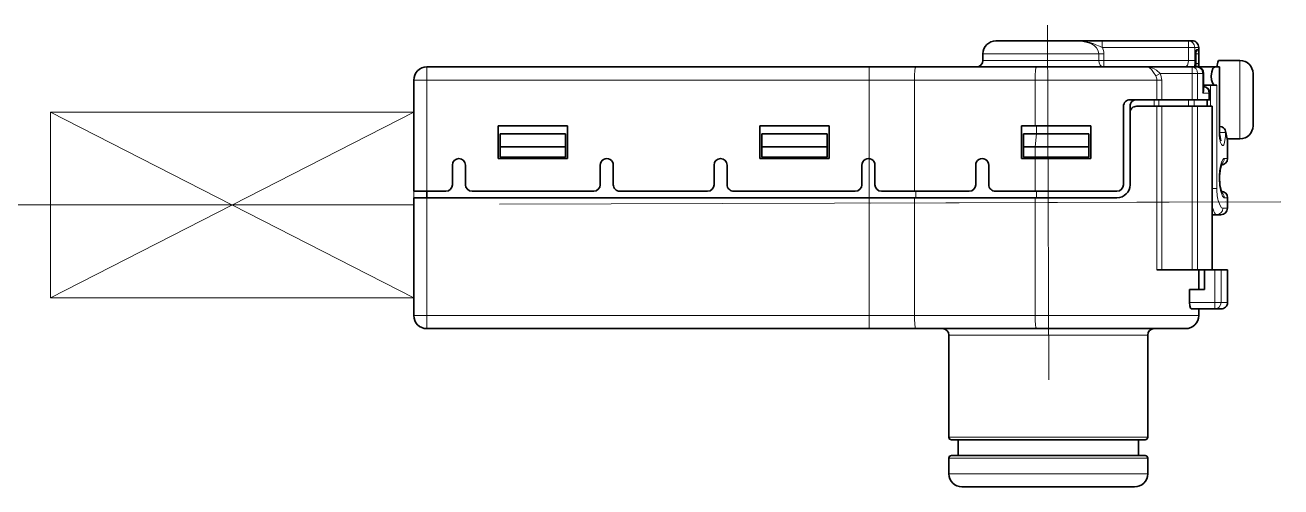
# Model space of a CAD drawing. Extents: x -5608 to -3197, y -2048 to 96.
# Drawn here: x -3698.3 to -3636.9, y -870 to -847.4 of the extents above; entities that cross this region are included whole.
import ezdxf

# ---------------------------------------------------------------- set-up
doc = ezdxf.new("R2010")
doc.units = 0
doc.header["$LTSCALE"] = 25.4
doc.header["$MEASUREMENT"] = 0
doc.linetypes.add('2', pattern=[4, 3, -1])
doc.linetypes.add('CENTER2', pattern=[28.575, 19.05, -3.175, 3.175, -3.175])
doc.layers.get('0').update_dxf_attribs({"linetype": 'CONTINUOUS'})
doc.layers.add('中心线', color=1, linetype='CENTER2', lineweight=13)
doc.layers.add('细线', color=4, linetype='CONTINUOUS', lineweight=13)

msp = doc.modelspace()

# ---------------------------------------------------------------- linework, layer by layer
at = {"color": 7, "lineweight": 35, "ltscale": 0.148412}
msp.add_line((-3647.013, -848.155), (-3650.813, -848.155), dxfattribs=at)
at = {"color": 7, "lineweight": 35, "ltscale": 0.023494}
msp.add_line((-3646.412, -848.155), (-3647.013, -848.155), dxfattribs=at)
at = {"color": 7, "lineweight": 13}
for p, q in [((-3647.013, -848.155), (-3646.583, -848.173)), ((-3647.013, -848.155), (-3646.57, -848.181)), ((-3646.583, -848.173), (-3646.315, -848.215)), ((-3646.57, -848.181), (-3646.278, -848.249)), ((-3646.278, -848.249), (-3646.137, -848.308)), ((-3646.137, -848.308), (-3646.005, -848.391)), ((-3646.005, -848.391), (-3645.891, -848.503)), ((-3645.891, -848.503), (-3645.812, -848.643)), ((-3645.812, -848.643), (-3645.784, -848.795)), ((-3643.202, -849.561), (-3643.099, -849.698)), ((-3642.965, -849.594), (-3643.067, -849.529)), ((-3642.782, -849.755), (-3642.965, -849.594)), ((-3641.578, -849.435), (-3641.502, -849.41)), ((-3641.502, -849.41), (-3641.445, -849.341)), ((-3641.445, -849.341), (-3641.409, -849.236)), ((-3641.409, -849.236), (-3641.397, -849.115)), ((-3640.974, -849.435), (-3640.896, -849.448)), ((-3640.896, -849.448), (-3640.823, -849.486)), ((-3640.823, -849.486), (-3640.746, -849.575)), ((-3640.746, -849.575), (-3640.698, -849.755)), ((-3678.653, -850.075), (-3657.02, -850.075)), ((-3643.099, -849.698), (-3642.999, -849.861)), ((-3639.59, -852.824), (-3639.586, -852.633)), ((-3639.775, -853.23), (-3639.734, -853.27)), ((-3639.734, -853.27), (-3639.715, -853.275)), ((-3639.715, -853.275), (-3639.7, -853.272)), ((-3639.7, -853.272), (-3639.672, -853.248)), ((-3639.672, -853.248), (-3639.628, -853.133)), ((-3639.628, -853.133), (-3639.59, -852.824)), ((-3639.897, -854.854), (-3639.867, -855.288)), ((-3639.867, -855.288), (-3639.828, -855.485)), ((-3639.828, -855.485), (-3639.753, -855.709)), ((-3639.753, -855.709), (-3639.728, -855.757)), ((-3639.728, -855.757), (-3639.689, -855.811)), ((-3639.914, -856.051), (-3639.847, -856.216)), ((-3639.847, -856.216), (-3639.772, -856.319)), ((-3639.772, -856.319), (-3639.733, -856.343)), ((-3639.733, -856.343), (-3639.714, -856.347)), ((-3639.689, -855.811), (-3639.67, -855.826)), ((-3639.67, -855.826), (-3639.643, -855.835)), ((-3640.12, -856.569), (-3640.073, -856.641)), ((-3640.073, -856.641), (-3640.051, -856.659)), ((-3640.051, -856.659), (-3640.026, -856.667)), ((-3678.653, -861.595), (-3657.02, -861.595))]:
    msp.add_line(p, q, dxfattribs=at)
at = {"color": 7, "lineweight": 35, "ltscale": 0.009218}
msp.add_line((-3646.412, -848.155), (-3646.176, -848.155), dxfattribs=at)
at = {"color": 7, "lineweight": 35, "ltscale": 0.009204}
msp.add_line((-3646.176, -848.155), (-3646.412, -848.155), dxfattribs=at)
at = {"color": 7, "lineweight": 35, "ltscale": 0.008243}
msp.add_line((-3645.965, -848.155), (-3646.176, -848.155), dxfattribs=at)
at = {"color": 7, "lineweight": 35, "ltscale": 0.013918}
msp.add_line((-3645.609, -848.155), (-3645.965, -848.155), dxfattribs=at)
at = {"color": 7, "lineweight": 13, "ltscale": 0.007048}
msp.add_line((-3645.921, -848.345), (-3645.755, -848.417), dxfattribs=at)
at = {"color": 7, "lineweight": 13, "ltscale": 0.0125}
for p, q in [((-3645.609, -848.475), (-3645.609, -848.155)), ((-3641.397, -848.475), (-3641.397, -848.155)), ((-3645.784, -848.795), (-3645.784, -849.115)), ((-3645.537, -849.115), (-3645.537, -848.795)), ((-3645.537, -849.435), (-3645.537, -849.115)), ((-3641.214, -849.435), (-3641.214, -849.755)), ((-3640.391, -850.715), (-3640.391, -851.035)), ((-3643.079, -851.035), (-3643.079, -851.355)), ((-3642.844, -851.355), (-3642.844, -851.035)), ((-3641.388, -851.355), (-3641.388, -851.035)), ((-3641.118, -851.355), (-3641.118, -851.035)), ((-3654.739, -855.835), (-3654.739, -855.515)), ((-3648.837, -855.835), (-3648.837, -855.515)), ((-3640.107, -861.275), (-3640.107, -860.955))]:
    msp.add_line(p, q, dxfattribs=at)
at = {"color": 7, "lineweight": 35, "ltscale": 0.164534}
msp.add_line((-3641.397, -848.155), (-3645.609, -848.155), dxfattribs=at)
at = {"color": 7, "lineweight": 35, "ltscale": 0.007196}
msp.add_line((-3641.213, -848.155), (-3641.397, -848.155), dxfattribs=at)
at = {"color": 7, "lineweight": 13, "ltscale": 0.125}
for p, q in [((-3648.253, -848.795), (-3651.453, -848.795)), ((-3648.253, -849.115), (-3651.453, -849.115)), ((-3639.897, -849.435), (-3639.897, -852.635))]:
    msp.add_line(p, q, dxfattribs=at)
at = {"color": 7, "lineweight": 35, "ltscale": 0.0125}
for p, q in [((-3651.453, -848.795), (-3651.453, -849.115)), ((-3640.351, -850.715), (-3640.351, -851.035)), ((-3644.253, -851.675), (-3644.253, -851.355)), ((-3640.488, -851.355), (-3640.488, -851.035)), ((-3678.653, -855.835), (-3678.653, -855.515)), ((-3640.893, -861.595), (-3640.893, -861.275))]:
    msp.add_line(p, q, dxfattribs=at)
at = {"color": 7, "lineweight": 13, "ltscale": 0.096423}
for p, q in [((-3645.784, -848.795), (-3648.253, -848.795)), ((-3645.784, -849.115), (-3648.253, -849.115))]:
    msp.add_line(p, q, dxfattribs=at)
at = {"color": 7, "lineweight": 13, "ltscale": 0.009642}
for p, q in [((-3645.537, -848.795), (-3645.784, -848.795)), ((-3645.784, -849.115), (-3645.537, -849.115))]:
    msp.add_line(p, q, dxfattribs=at)
at = {"color": 7, "lineweight": 13, "ltscale": 0.164532}
msp.add_line((-3641.397, -848.475), (-3645.609, -848.475), dxfattribs=at)
at = {"color": 7, "lineweight": 13, "ltscale": 0.025}
for p, q in [((-3641.397, -848.475), (-3641.397, -849.115)), ((-3641.085, -849.115), (-3641.085, -848.475)), ((-3678.653, -849.435), (-3678.653, -850.075)), ((-3657.02, -849.435), (-3657.02, -850.075)), ((-3679.293, -850.075), (-3678.653, -850.075)), ((-3648.253, -850.075), (-3648.893, -850.075)), ((-3679.293, -861.595), (-3678.653, -861.595)), ((-3678.653, -862.235), (-3678.653, -861.595)), ((-3657.02, -861.595), (-3657.02, -862.235))]:
    msp.add_line(p, q, dxfattribs=at)
at = {"color": 7, "lineweight": 13, "ltscale": 0.012172}
for p, q in [((-3641.397, -848.475), (-3641.085, -848.475)), ((-3641.397, -849.115), (-3641.085, -849.115))]:
    msp.add_line(p, q, dxfattribs=at)
at = {"color": 7, "lineweight": 13, "ltscale": 0.007524}
msp.add_line((-3640.893, -848.475), (-3641.085, -848.475), dxfattribs=at)
at = {"color": 7, "lineweight": 35}
for p, q in [((-3641.025, -848.637), (-3641.041, -848.795)), ((-3641.016, -848.614), (-3641.025, -848.637)), ((-3641.012, -848.607), (-3641.016, -848.614)), ((-3641.007, -848.603), (-3641.012, -848.607)), ((-3641.005, -848.603), (-3641.007, -848.603)), ((-3640.903, -848.603), (-3640.904, -848.603)), ((-3640.903, -848.605), (-3640.903, -848.603)), ((-3640.901, -848.615), (-3640.903, -848.605)), ((-3640.896, -848.795), (-3640.901, -848.615)), ((-3657.02, -849.435), (-3678.653, -849.435)), ((-3640.195, -849.515), (-3640.257, -849.676)), ((-3640.15, -849.461), (-3640.195, -849.515)), ((-3640.126, -849.444), (-3640.15, -849.461)), ((-3640.089, -849.435), (-3640.126, -849.444)), ((-3640.257, -849.676), (-3640.279, -849.883)), ((-3640.279, -849.883), (-3640.263, -850.057)), ((-3640.263, -850.057), (-3640.218, -850.206)), ((-3640.218, -850.206), (-3640.151, -850.303)), ((-3640.151, -850.303), (-3640.114, -850.326)), ((-3640.114, -850.326), (-3640.089, -850.331)), ((-3639.757, -852.367), (-3639.882, -852.341)), ((-3639.88, -852.706), (-3639.882, -852.635)), ((-3639.682, -852.409), (-3639.757, -852.367)), ((-3639.63, -852.466), (-3639.682, -852.409)), ((-3639.588, -852.573), (-3639.506, -852.957)), ((-3639.816, -853.055), (-3639.88, -852.706)), ((-3639.506, -852.957), (-3639.487, -853.053)), ((-3639.487, -853.053), (-3639.485, -853.083)), ((-3639.88, -854.784), (-3639.836, -854.394)), ((-3639.836, -854.394), (-3639.759, -854.146)), ((-3639.857, -855.235), (-3639.88, -854.784)), ((-3639.758, -855.604), (-3639.857, -855.235)), ((-3657.02, -855.835), (-3678.653, -855.835)), ((-3641.352, -860.955), (-3641.335, -861.121)), ((-3641.335, -861.121), (-3641.288, -861.243)), ((-3641.288, -861.243), (-3641.257, -861.271)), ((-3641.257, -861.271), (-3641.242, -861.275)), ((-3657.02, -862.235), (-3678.653, -862.235))]:
    msp.add_line(p, q, dxfattribs=at)
at = {"color": 7, "lineweight": 35, "ltscale": 0.025}
for p, q in [((-3641.041, -848.795), (-3641.041, -849.435)), ((-3675.069, -852.699), (-3675.069, -853.339)), ((-3671.869, -852.699), (-3671.869, -853.339)), ((-3662.269, -852.699), (-3662.269, -853.339)), ((-3659.069, -852.699), (-3659.069, -853.339)), ((-3649.469, -852.699), (-3649.469, -853.339)), ((-3648.893, -852.315), (-3648.253, -852.315)), ((-3648.893, -853.339), (-3648.253, -853.339)), ((-3648.253, -853.851), (-3648.893, -853.851)), ((-3648.253, -853.915), (-3648.893, -853.915)), ((-3678.653, -855.515), (-3679.293, -855.515)), ((-3648.253, -855.515), (-3648.893, -855.515)), ((-3679.293, -855.835), (-3678.653, -855.835)), ((-3641.352, -860.315), (-3641.352, -860.955))]:
    msp.add_line(p, q, dxfattribs=at)
at = {"color": 7, "lineweight": 13, "ltscale": 0.005676}
for p, q in [((-3641.041, -848.795), (-3640.896, -848.795)), ((-3640.896, -849.259), (-3641.041, -849.259))]:
    msp.add_line(p, q, dxfattribs=at)
at = {"color": 7, "lineweight": 35, "ltscale": 0.003922}
msp.add_line((-3641.005, -848.603), (-3640.904, -848.603), dxfattribs=at)
at = {"color": 7, "lineweight": 35, "ltscale": 0.018127}
msp.add_line((-3640.896, -849.259), (-3640.896, -848.795), dxfattribs=at)
at = {"color": 7, "lineweight": 35, "ltscale": 0.0375}
for p, q in [((-3640.893, -849.435), (-3640.893, -848.475)), ((-3677.405, -854.235), (-3677.405, -855.195)), ((-3676.765, -855.195), (-3676.765, -854.235)), ((-3670.173, -854.235), (-3670.173, -855.195)), ((-3669.533, -855.195), (-3669.533, -854.235)), ((-3664.605, -854.235), (-3664.605, -855.195)), ((-3663.965, -855.195), (-3663.965, -854.235)), ((-3657.373, -854.235), (-3657.373, -855.195)), ((-3656.733, -855.195), (-3656.733, -854.235)), ((-3651.805, -854.235), (-3651.805, -855.195)), ((-3651.165, -855.195), (-3651.165, -854.235)), ((-3640.893, -860.315), (-3640.893, -859.355)), ((-3640.606, -860.315), (-3640.606, -859.355))]:
    msp.add_line(p, q, dxfattribs=at)
at = {"color": 7, "lineweight": 35, "ltscale": 0.089131}
for p, q in [((-3654.739, -849.435), (-3657.02, -849.435)), ((-3654.739, -862.235), (-3657.02, -862.235))]:
    msp.add_line(p, q, dxfattribs=at)
at = {"color": 7, "lineweight": 35, "ltscale": 0.230539}
for p, q in [((-3648.837, -849.435), (-3654.739, -849.435)), ((-3648.893, -855.835), (-3654.794, -855.835)), ((-3648.837, -862.235), (-3654.739, -862.235))]:
    msp.add_line(p, q, dxfattribs=at)
at = {"color": 7, "lineweight": 35, "ltscale": 0.11468}
msp.add_line((-3648.837, -849.435), (-3645.901, -849.435), dxfattribs=at)
at = {"color": 7, "lineweight": 35, "ltscale": 0.096825}
msp.add_line((-3645.901, -849.435), (-3643.422, -849.435), dxfattribs=at)
at = {"color": 7, "lineweight": 13, "ltscale": 0.161739}
msp.add_line((-3641.397, -849.115), (-3645.537, -849.115), dxfattribs=at)
at = {"color": 7, "lineweight": 35, "ltscale": 0.086264}
msp.add_line((-3641.214, -849.435), (-3643.422, -849.435), dxfattribs=at)
at = {"color": 7, "lineweight": 13, "ltscale": 0.001462}
msp.add_line((-3643.314, -849.465), (-3643.283, -849.486), dxfattribs=at)
at = {"color": 7, "lineweight": 35, "ltscale": 0.059972}
msp.add_line((-3641.625, -849.435), (-3640.089, -849.435), dxfattribs=at)
at = {"color": 7, "lineweight": 35, "ltscale": 0.009387}
msp.add_line((-3640.974, -849.435), (-3641.214, -849.435), dxfattribs=at)
at = {"color": 7, "lineweight": 35, "ltscale": 0.007521}
msp.add_line((-3639.897, -849.435), (-3640.089, -849.435), dxfattribs=at)
at = {"color": 7, "lineweight": 35, "ltscale": 0.041251}
msp.add_line((-3639.933, -849.115), (-3638.877, -849.115), dxfattribs=at)
at = {"color": 7, "lineweight": 35, "ltscale": 0.000587463}
msp.add_line((-3639.897, -849.435), (-3639.882, -849.435), dxfattribs=at)
at = {"color": 7, "lineweight": 35, "ltscale": 0.125}
for p, q in [((-3639.882, -852.635), (-3639.882, -849.435)), ((-3671.869, -852.699), (-3675.069, -852.699)), ((-3659.069, -852.699), (-3662.269, -852.699)), ((-3671.869, -853.339), (-3675.069, -853.339)), ((-3675.069, -853.851), (-3671.869, -853.851)), ((-3659.069, -853.339), (-3662.269, -853.339)), ((-3662.269, -853.851), (-3659.069, -853.851))]:
    msp.add_line(p, q, dxfattribs=at)
at = {"color": 7, "lineweight": 13, "ltscale": 0.075}
for p, q in [((-3638.877, -851.035), (-3638.877, -849.115)), ((-3638.877, -852.955), (-3638.877, -851.035))]:
    msp.add_line(p, q, dxfattribs=at)
at = {"color": 7, "lineweight": 35, "ltscale": 0.2125}
msp.add_line((-3679.293, -850.075), (-3679.293, -855.515), dxfattribs=at)
at = {"color": 7, "lineweight": 13, "ltscale": 0.2125}
for p, q in [((-3678.653, -855.515), (-3678.653, -850.075)), ((-3654.794, -850.075), (-3654.794, -855.515))]:
    msp.add_line(p, q, dxfattribs=at)
at = {"color": 7, "lineweight": 13, "ltscale": 0.086957}
for p, q in [((-3657.02, -850.075), (-3654.794, -850.075)), ((-3654.794, -861.595), (-3657.02, -861.595))]:
    msp.add_line(p, q, dxfattribs=at)
at = {"color": 7, "lineweight": 13, "ltscale": 0.150063}
msp.add_line((-3657.02, -850.075), (-3657.02, -853.916), dxfattribs=at)
at = {"color": 7, "lineweight": 13, "ltscale": 0.230539}
for p, q in [((-3654.794, -850.075), (-3648.893, -850.075)), ((-3654.794, -861.595), (-3648.893, -861.595))]:
    msp.add_line(p, q, dxfattribs=at)
at = {"color": 7, "lineweight": 13, "ltscale": 0.0875}
msp.add_line((-3648.893, -850.075), (-3648.893, -852.315), dxfattribs=at)
at = {"color": 7, "lineweight": 13, "ltscale": 0.207637}
msp.add_line((-3642.937, -850.075), (-3648.253, -850.075), dxfattribs=at)
at = {"color": 7, "lineweight": 13, "ltscale": 0.009427}
msp.add_line((-3642.999, -849.861), (-3642.782, -849.755), dxfattribs=at)
at = {"color": 7, "lineweight": 13, "ltscale": 0.009029}
msp.add_line((-3642.937, -850.075), (-3642.706, -850.075), dxfattribs=at)
at = {"color": 7, "lineweight": 13, "ltscale": 0.0375}
for p, q in [((-3642.937, -850.075), (-3642.937, -851.035)), ((-3642.706, -851.035), (-3642.706, -850.075)), ((-3640.698, -850.715), (-3640.698, -849.755))]:
    msp.add_line(p, q, dxfattribs=at)
at = {"color": 7, "lineweight": 13, "ltscale": 0.061259}
msp.add_line((-3641.214, -849.755), (-3642.782, -849.755), dxfattribs=at)
at = {"color": 7, "lineweight": 13, "ltscale": 0.010414}
msp.add_line((-3641.214, -849.755), (-3640.947, -849.755), dxfattribs=at)
at = {"color": 7, "lineweight": 13, "ltscale": 0.05}
for p, q in [((-3641.214, -851.035), (-3641.214, -849.755)), ((-3640.947, -851.035), (-3640.947, -849.755))]:
    msp.add_line(p, q, dxfattribs=at)
at = {"color": 7, "lineweight": 13, "ltscale": 0.009743}
msp.add_line((-3640.698, -849.755), (-3640.947, -849.755), dxfattribs=at)
at = {"color": 7, "lineweight": 13, "ltscale": 0.00173}
msp.add_line((-3640.698, -849.755), (-3640.654, -849.755), dxfattribs=at)
at = {"color": 7, "lineweight": 35, "ltscale": 0.031255}
msp.add_line((-3640.654, -850.555), (-3640.654, -849.755), dxfattribs=at)
at = {"color": 7, "lineweight": 35, "ltscale": 0.003855}
msp.add_line((-3638.237, -849.755), (-3638.237, -849.853), dxfattribs=at)
at = {"color": 7, "lineweight": 35, "ltscale": 0.01085}
msp.add_line((-3638.237, -849.853), (-3638.237, -850.131), dxfattribs=at)
at = {"color": 7, "lineweight": 35, "ltscale": 0.0162}
msp.add_line((-3638.237, -850.131), (-3638.237, -850.546), dxfattribs=at)
at = {"color": 7, "lineweight": 13, "ltscale": 0.012001}
msp.add_line((-3640.391, -850.715), (-3640.698, -850.715), dxfattribs=at)
at = {"color": 7, "lineweight": 35, "ltscale": 0.0134}
msp.add_line((-3640.311, -850.331), (-3640.654, -850.331), dxfattribs=at)
at = {"color": 7, "lineweight": 35, "ltscale": 0.000945406}
msp.add_line((-3640.654, -850.395), (-3640.63, -850.397), dxfattribs=at)
at = {"color": 7, "lineweight": 35, "ltscale": 0.000669543}
msp.add_line((-3640.654, -850.555), (-3640.654, -850.572), dxfattribs=at)
at = {"color": 7, "lineweight": 13, "ltscale": 0.00155}
msp.add_line((-3640.351, -850.715), (-3640.391, -850.715), dxfattribs=at)
at = {"color": 7, "lineweight": 13, "ltscale": 0.04}
msp.add_line((-3640.311, -851.355), (-3640.311, -850.331), dxfattribs=at)
at = {"color": 7, "lineweight": 35, "ltscale": 0.008644}
msp.add_line((-3640.089, -850.331), (-3640.311, -850.331), dxfattribs=at)
at = {"color": 7, "lineweight": 35, "ltscale": 0.003108}
msp.add_line((-3640.089, -850.331), (-3640.01, -850.331), dxfattribs=at)
at = {"color": 7, "lineweight": 13, "ltscale": 0.1975}
msp.add_line((-3640.01, -850.331), (-3640.01, -855.387), dxfattribs=at)
at = {"color": 7, "lineweight": 35, "ltscale": 0.019095}
msp.add_line((-3638.237, -850.546), (-3638.237, -851.035), dxfattribs=at)
at = {"color": 7, "lineweight": 35, "ltscale": 0.15}
msp.add_line((-3644.573, -851.355), (-3644.573, -855.195), dxfattribs=at)
at = {"color": 7, "lineweight": 35, "ltscale": 0.051387}
msp.add_line((-3642.937, -851.035), (-3644.253, -851.035), dxfattribs=at)
at = {"color": 7, "lineweight": 35, "ltscale": 0.038887}
msp.add_line((-3642.937, -851.355), (-3643.933, -851.355), dxfattribs=at)
at = {"color": 7, "lineweight": 35, "ltscale": 0.009029}
for p, q in [((-3642.937, -851.035), (-3642.706, -851.035)), ((-3642.937, -851.355), (-3642.706, -851.355)), ((-3642.937, -859.355), (-3642.706, -859.355))]:
    msp.add_line(p, q, dxfattribs=at)
at = {"color": 7, "lineweight": 13, "ltscale": 0.3125}
for p, q in [((-3642.937, -851.355), (-3642.937, -859.355)), ((-3642.706, -859.355), (-3642.706, -851.355)), ((-3641.214, -859.355), (-3641.214, -851.355)), ((-3640.947, -859.355), (-3640.947, -851.355)), ((-3640.257, -859.355), (-3640.257, -851.355)), ((-3648.893, -861.595), (-3640.893, -861.595))]:
    msp.add_line(p, q, dxfattribs=at)
at = {"color": 7, "lineweight": 35, "ltscale": 0.058278}
for p, q in [((-3642.706, -851.035), (-3641.214, -851.035)), ((-3642.706, -851.355), (-3641.214, -851.355)), ((-3642.706, -859.355), (-3641.214, -859.355))]:
    msp.add_line(p, q, dxfattribs=at)
at = {"color": 7, "lineweight": 35, "ltscale": 0.010414}
for p, q in [((-3640.947, -851.035), (-3641.214, -851.035)), ((-3640.947, -851.355), (-3641.214, -851.355)), ((-3640.947, -859.355), (-3641.214, -859.355))]:
    msp.add_line(p, q, dxfattribs=at)
at = {"color": 7, "lineweight": 35, "ltscale": 0.021744}
msp.add_line((-3640.947, -851.035), (-3640.391, -851.035), dxfattribs=at)
at = {"color": 7, "lineweight": 35, "ltscale": 0.026962}
for p, q in [((-3640.257, -851.355), (-3640.947, -851.355)), ((-3640.257, -859.355), (-3640.947, -859.355))]:
    msp.add_line(p, q, dxfattribs=at)
at = {"color": 7, "lineweight": 35, "ltscale": 0.00155}
msp.add_line((-3640.391, -851.035), (-3640.351, -851.035), dxfattribs=at)
at = {"color": 7, "lineweight": 35, "ltscale": 0.000660706}
for p, q in [((-3640.24, -851.355), (-3640.257, -851.355)), ((-3640.24, -859.355), (-3640.257, -859.355))]:
    msp.add_line(p, q, dxfattribs=at)
at = {"color": 7, "lineweight": 35, "ltscale": 0.3125}
msp.add_line((-3640.24, -851.355), (-3640.24, -859.355), dxfattribs=at)
at = {"color": 7, "lineweight": 35, "ltscale": 0.000339508}
msp.add_line((-3638.237, -851.035), (-3638.237, -851.043), dxfattribs=at)
at = {"color": 7, "lineweight": 35, "ltscale": 0.019069}
msp.add_line((-3638.237, -851.043), (-3638.237, -851.531), dxfattribs=at)
at = {"color": 7, "lineweight": 35, "ltscale": 0.1375}
msp.add_line((-3644.253, -855.195), (-3644.253, -851.675), dxfattribs=at)
at = {"color": 7, "lineweight": 35, "ltscale": 0.016126}
msp.add_line((-3638.237, -851.531), (-3638.237, -851.944), dxfattribs=at)
at = {"color": 7, "lineweight": 35, "ltscale": 0.01074}
msp.add_line((-3638.237, -851.944), (-3638.237, -852.219), dxfattribs=at)
at = {"color": 7, "lineweight": 35, "ltscale": 0.1325}
for p, q in [((-3671.773, -852.315), (-3675.165, -852.315)), ((-3662.365, -852.315), (-3658.973, -852.315)), ((-3675.165, -853.915), (-3671.773, -853.915)), ((-3658.973, -853.915), (-3662.365, -853.915))]:
    msp.add_line(p, q, dxfattribs=at)
at = {"color": 7, "lineweight": 35, "ltscale": 0.0625}
for p, q in [((-3675.165, -852.315), (-3675.165, -853.915)), ((-3671.773, -853.915), (-3671.773, -852.315)), ((-3662.365, -853.915), (-3662.365, -852.315)), ((-3658.973, -852.315), (-3658.973, -853.915)), ((-3649.565, -852.315), (-3649.565, -853.915)), ((-3646.173, -853.915), (-3646.173, -852.315)), ((-3639.485, -860.955), (-3639.485, -859.355))]:
    msp.add_line(p, q, dxfattribs=at)
at = {"color": 7, "lineweight": 35, "ltscale": 0.02625}
for p, q in [((-3648.893, -852.315), (-3649.565, -852.315)), ((-3649.565, -853.915), (-3648.893, -853.915))]:
    msp.add_line(p, q, dxfattribs=at)
at = {"color": 7, "lineweight": 35, "ltscale": 0.024675}
msp.add_line((-3648.837, -852.699), (-3649.469, -852.699), dxfattribs=at)
at = {"color": 7, "lineweight": 13, "ltscale": 0.025094}
msp.add_line((-3648.837, -852.699), (-3648.893, -853.339), dxfattribs=at)
at = {"color": 7, "lineweight": 13, "ltscale": 0.014998}
msp.add_line((-3648.837, -852.315), (-3648.837, -852.699), dxfattribs=at)
at = {"color": 7, "lineweight": 35, "ltscale": 0.022826}
msp.add_line((-3648.253, -852.699), (-3648.837, -852.699), dxfattribs=at)
at = {"color": 7, "lineweight": 35, "ltscale": 0.08125}
for p, q in [((-3648.253, -852.315), (-3646.173, -852.315)), ((-3646.173, -853.915), (-3648.253, -853.915))]:
    msp.add_line(p, q, dxfattribs=at)
at = {"color": 7, "lineweight": 35, "ltscale": 0.077499}
for p, q in [((-3646.269, -852.699), (-3648.253, -852.699)), ((-3648.253, -853.339), (-3646.269, -853.339)), ((-3646.269, -853.851), (-3648.253, -853.851))]:
    msp.add_line(p, q, dxfattribs=at)
at = {"color": 7, "lineweight": 35, "ltscale": 0.024999}
msp.add_line((-3646.269, -852.699), (-3646.269, -853.339), dxfattribs=at)
at = {"color": 7, "lineweight": 13, "ltscale": 0.000587463}
msp.add_line((-3639.897, -852.635), (-3639.882, -852.635), dxfattribs=at)
at = {"color": 7, "lineweight": 13, "ltscale": 0.011562}
msp.add_line((-3639.586, -852.633), (-3639.882, -852.634), dxfattribs=at)
at = {"color": 7, "lineweight": 35, "ltscale": 0.003725}
msp.add_line((-3638.237, -852.219), (-3638.237, -852.315), dxfattribs=at)
at = {"color": 7, "lineweight": 35, "ltscale": 0.024794}
msp.add_line((-3639.511, -852.955), (-3638.877, -852.955), dxfattribs=at)
at = {"color": 7, "lineweight": 35, "ltscale": 0.000839741}
msp.add_line((-3639.497, -852.995), (-3639.492, -853.016), dxfattribs=at)
at = {"color": 7, "lineweight": 35, "ltscale": 0.0325}
msp.add_line((-3639.485, -853.915), (-3639.485, -853.083), dxfattribs=at)
at = {"color": 7, "lineweight": 35, "ltscale": 0.02}
for p, q in [((-3675.069, -853.339), (-3675.069, -853.851)), ((-3671.869, -853.851), (-3671.869, -853.339)), ((-3662.269, -853.339), (-3662.269, -853.851)), ((-3659.069, -853.851), (-3659.069, -853.339)), ((-3649.469, -853.339), (-3649.469, -853.851)), ((-3639.485, -856.347), (-3639.485, -855.835))]:
    msp.add_line(p, q, dxfattribs=at)
at = {"color": 7, "lineweight": 13, "ltscale": 0.074937}
msp.add_line((-3657.02, -853.916), (-3657.02, -855.835), dxfattribs=at)
at = {"color": 7, "lineweight": 35, "ltscale": 0.022501}
for p, q in [((-3648.893, -853.339), (-3649.469, -853.339)), ((-3649.469, -853.851), (-3648.893, -853.851))]:
    msp.add_line(p, q, dxfattribs=at)
at = {"color": 7, "lineweight": 13, "ltscale": 0.020002}
msp.add_line((-3648.893, -853.851), (-3648.893, -853.339), dxfattribs=at)
at = {"color": 7, "lineweight": 13, "ltscale": 0.0625}
for p, q in [((-3648.893, -853.915), (-3648.893, -855.515)), ((-3640.107, -860.955), (-3640.107, -859.355)), ((-3639.798, -859.355), (-3639.798, -860.955))]:
    msp.add_line(p, q, dxfattribs=at)
at = {"color": 7, "lineweight": 13, "ltscale": 0.0025}
msp.add_line((-3648.837, -853.851), (-3648.837, -853.915), dxfattribs=at)
at = {"color": 7, "lineweight": 35, "ltscale": 0.020004}
msp.add_line((-3646.269, -853.851), (-3646.269, -853.339), dxfattribs=at)
at = {"color": 7, "lineweight": 13, "ltscale": 0.0062}
for p, q in [((-3639.643, -853.915), (-3639.485, -853.915)), ((-3639.485, -855.835), (-3639.643, -855.835))]:
    msp.add_line(p, q, dxfattribs=at)
at = {"color": 7, "lineweight": 35, "ltscale": 0.03625}
msp.add_line((-3677.725, -855.515), (-3678.653, -855.515), dxfattribs=at)
at = {"color": 7, "lineweight": 35, "ltscale": 0.2325}
for p, q in [((-3670.493, -855.515), (-3676.445, -855.515)), ((-3657.693, -855.515), (-3663.645, -855.515))]:
    msp.add_line(p, q, dxfattribs=at)
at = {"color": 7, "lineweight": 35, "ltscale": 0.1675}
msp.add_line((-3664.925, -855.515), (-3669.213, -855.515), dxfattribs=at)
at = {"color": 7, "lineweight": 35, "ltscale": 0.063211}
msp.add_line((-3654.794, -855.515), (-3656.413, -855.515), dxfattribs=at)
at = {"color": 7, "lineweight": 35, "ltscale": 0.104289}
msp.add_line((-3654.794, -855.515), (-3652.125, -855.515), dxfattribs=at)
at = {"color": 7, "lineweight": 35, "ltscale": 0.07625}
msp.add_line((-3648.893, -855.515), (-3650.845, -855.515), dxfattribs=at)
at = {"color": 7, "lineweight": 35, "ltscale": 0.13125}
msp.add_line((-3644.893, -855.515), (-3648.253, -855.515), dxfattribs=at)
at = {"color": 7, "lineweight": 13, "ltscale": 0.008997}
msp.add_line((-3640.24, -855.387), (-3640.01, -855.387), dxfattribs=at)
at = {"color": 7, "lineweight": 35, "ltscale": 0.225}
msp.add_line((-3679.293, -855.835), (-3679.293, -861.595), dxfattribs=at)
at = {"color": 7, "lineweight": 13, "ltscale": 0.225}
for p, q in [((-3678.653, -855.835), (-3678.653, -861.595)), ((-3657.02, -855.835), (-3657.02, -861.595)), ((-3654.794, -855.835), (-3654.794, -861.595)), ((-3648.893, -855.835), (-3648.893, -861.595))]:
    msp.add_line(p, q, dxfattribs=at)
at = {"color": 7, "lineweight": 35, "ltscale": 0.086957}
msp.add_line((-3654.794, -855.835), (-3657.02, -855.835), dxfattribs=at)
at = {"color": 7, "lineweight": 35, "ltscale": 0.15625}
msp.add_line((-3648.893, -855.835), (-3644.893, -855.835), dxfattribs=at)
at = {"color": 7, "lineweight": 13, "ltscale": 0.004573}
msp.add_line((-3640.24, -856.173), (-3640.215, -856.287), dxfattribs=at)
at = {"color": 7, "lineweight": 13, "ltscale": 0.008963}
msp.add_line((-3639.485, -856.347), (-3639.714, -856.347), dxfattribs=at)
at = {"color": 7, "lineweight": 35, "ltscale": 0.008383}
msp.add_line((-3640.24, -856.667), (-3640.026, -856.667), dxfattribs=at)
at = {"color": 7, "lineweight": 35, "ltscale": 0.105}
msp.add_line((-3640.24, -856.667), (-3640.24, -859.355), dxfattribs=at)
at = {"color": 7, "lineweight": 35, "ltscale": 0.008636}
msp.add_line((-3639.805, -856.667), (-3640.026, -856.667), dxfattribs=at)
at = {"color": 7, "lineweight": 35, "ltscale": 0.005208}
msp.add_line((-3640.24, -859.355), (-3640.107, -859.355), dxfattribs=at)
at = {"color": 7, "lineweight": 35, "ltscale": 0.012053}
msp.add_line((-3639.798, -859.355), (-3640.107, -859.355), dxfattribs=at)
at = {"color": 7, "lineweight": 35, "ltscale": 0.012259}
msp.add_line((-3639.485, -859.355), (-3639.798, -859.355), dxfattribs=at)
at = {"color": 7, "lineweight": 35, "ltscale": 0.029158}
msp.add_line((-3641.352, -860.315), (-3640.606, -860.315), dxfattribs=at)
at = {"color": 7, "lineweight": 13, "ltscale": 0.04864}
msp.add_line((-3641.352, -860.955), (-3640.107, -860.955), dxfattribs=at)
at = {"color": 7, "lineweight": 35, "ltscale": 0.044327}
msp.add_line((-3641.242, -861.275), (-3640.107, -861.275), dxfattribs=at)
at = {"color": 7, "lineweight": 13, "ltscale": 0.012053}
msp.add_line((-3639.798, -860.955), (-3640.107, -860.955), dxfattribs=at)
at = {"color": 7, "lineweight": 35, "ltscale": 0.011812}
msp.add_line((-3640.107, -861.275), (-3639.805, -861.275), dxfattribs=at)
at = {"color": 7, "lineweight": 13, "ltscale": 0.012259}
msp.add_line((-3639.485, -860.955), (-3639.798, -860.955), dxfattribs=at)
at = {"color": 7, "lineweight": 35, "ltscale": 0.285326}
msp.add_line((-3648.837, -862.235), (-3641.533, -862.235), dxfattribs=at)
at = {"color": 7, "lineweight": 35, "ltscale": 0.195}
for p, q in [((-3653.117, -862.555), (-3653.117, -867.547)), ((-3643.389, -862.555), (-3643.389, -867.547))]:
    msp.add_line(p, q, dxfattribs=at)
at = {"color": 7, "lineweight": 13, "ltscale": 0.18998}
for p, q in [((-3653.116, -862.555), (-3648.253, -862.555)), ((-3648.253, -869.339), (-3653.116, -869.339))]:
    msp.add_line(p, q, dxfattribs=at)
at = {"color": 7, "lineweight": 13, "ltscale": 0.189999}
for p, q in [((-3648.253, -862.555), (-3643.389, -862.555)), ((-3648.253, -867.547), (-3653.117, -867.547)), ((-3648.253, -867.547), (-3643.389, -867.547)), ((-3648.253, -868.571), (-3653.117, -868.571)), ((-3643.389, -868.571), (-3648.253, -868.571)), ((-3648.253, -869.339), (-3643.389, -869.339))]:
    msp.add_line(p, q, dxfattribs=at)
at = {"color": 7, "lineweight": 35, "ltscale": 0.013959}
msp.add_line((-3652.631, -867.675), (-3652.989, -867.675), dxfattribs=at)
at = {"color": 7, "lineweight": 35, "ltscale": 0.03}
for p, q in [((-3652.669, -867.675), (-3652.669, -868.443)), ((-3643.837, -867.675), (-3643.837, -868.443)), ((-3653.117, -868.571), (-3653.117, -869.339)), ((-3643.389, -868.571), (-3643.389, -869.339))]:
    msp.add_line(p, q, dxfattribs=at)
at = {"color": 7, "lineweight": 35, "ltscale": 0.039766}
msp.add_line((-3651.613, -867.675), (-3652.631, -867.675), dxfattribs=at)
at = {"color": 7, "lineweight": 35, "ltscale": 0.059575}
msp.add_line((-3650.088, -867.675), (-3651.613, -867.675), dxfattribs=at)
at = {"color": 7, "lineweight": 35, "ltscale": 0.070393}
msp.add_line((-3648.286, -867.675), (-3650.088, -867.675), dxfattribs=at)
at = {"color": 7, "lineweight": 35, "ltscale": 0.001308}
msp.add_line((-3648.253, -867.675), (-3648.286, -867.675), dxfattribs=at)
at = {"color": 7, "lineweight": 35, "ltscale": 0.069284}
msp.add_line((-3646.479, -867.675), (-3648.253, -867.675), dxfattribs=at)
at = {"color": 7, "lineweight": 35, "ltscale": 0.060136}
msp.add_line((-3644.939, -867.675), (-3646.479, -867.675), dxfattribs=at)
at = {"color": 7, "lineweight": 35, "ltscale": 0.040608}
msp.add_line((-3643.9, -867.675), (-3644.939, -867.675), dxfattribs=at)
at = {"color": 7, "lineweight": 35, "ltscale": 0.014952}
msp.add_line((-3643.517, -867.675), (-3643.9, -867.675), dxfattribs=at)
at = {"color": 7, "lineweight": 35, "ltscale": 0.184978}
msp.add_line((-3648.253, -868.443), (-3652.988, -868.443), dxfattribs=at)
at = {"color": 7, "lineweight": 35, "ltscale": 0.185001}
msp.add_line((-3643.517, -868.443), (-3648.253, -868.443), dxfattribs=at)
at = {"color": 7, "lineweight": 35, "ltscale": 0.32997}
msp.add_line((-3652.476, -869.979), (-3644.029, -869.979), dxfattribs=at)
at = {"color": 7, "lineweight": 35}
for centre, radius, start, end in [((-3650.813, -848.795), 0.64, 90, 180.00001), ((-3641.213, -848.475), 0.32, 360, 90.00015), ((-3678.653, -850.075), 0.64, 90, 180.00001), ((-3651.773, -849.115), 0.32, 270, 0), ((-3640.974, -849.755), 0.32, 0.00253, 90.00048), ((-3643.256, -849.295), 2.36, 356.61354, 0.88432), ((-3631.932, -851.207), 8.27, 165.34165, 167.62126), ((-3638.877, -849.755), 0.64, 360, 90), ((-3641.027, -850.535), 0.374, 331.3284, 354.326), ((-3640.671, -850.715), 0.32, 0.00148, 82.49479), ((-3644.253, -851.355), 0.32, 90, 180.00001), ((-3643.933, -851.355), 0.32, 90, 180.00001), ((-3643.933, -851.675), 0.32, 90, 180.00001), ((-3639.908, -852.636), 0.327, 10.92337, 31.42225), ((-3638.877, -852.315), 0.64, 270, 0), ((-3677.085, -854.235), 0.32, 0, 179.99999), ((-3669.853, -854.235), 0.32, 0, 180.00001), ((-3664.285, -854.235), 0.32, 0, 179.99999), ((-3657.053, -854.235), 0.32, 0, 180.00001), ((-3651.485, -854.235), 0.32, 0, 180.00001), ((-3639.805, -853.915), 0.32, 271.75812, 359.9972), ((-3637.198, -854.875), 2.684, 176.27937, 183.68544), ((-3677.725, -855.195), 0.32, 270, 0), ((-3676.445, -855.195), 0.32, 180.00001, 270), ((-3670.493, -855.195), 0.32, 270, 0), ((-3669.213, -855.195), 0.32, 179.99999, 270), ((-3664.925, -855.195), 0.32, 270, 0), ((-3663.645, -855.195), 0.32, 179.99999, 270), ((-3657.693, -855.195), 0.32, 270, 0), ((-3656.413, -855.195), 0.32, 180.00001, 270), ((-3652.125, -855.195), 0.32, 270, 0), ((-3650.845, -855.195), 0.32, 179.99999, 270), ((-3644.893, -855.195), 0.64, 270, 0), ((-3644.893, -855.195), 0.32, 270, 0), ((-3639.805, -855.835), 0.32, 0.0028, 88.23958), ((-3639.805, -856.347), 0.32, 270, 0), ((-3639.805, -860.955), 0.32, 269.99936, 360), ((-3678.653, -861.595), 0.64, 179.99999, 270), ((-3641.533, -861.595), 0.64, 270, 0), ((-3653.437, -862.555), 0.32, 0.00023, 89.99948), ((-3643.069, -862.555), 0.32, 90.00052, 179.99977), ((-3652.989, -867.547), 0.128, 179.99999, 270.00002), ((-3643.517, -867.547), 0.128, 269.99998, 0), ((-3652.989, -868.571), 0.128, 89.99997, 179.99999), ((-3643.517, -868.571), 0.128, 0, 90.00003), ((-3652.477, -869.339), 0.64, 179.9999, 270.02938), ((-3644.029, -869.339), 0.64, 269.97116, 0.0001)]:
    msp.add_arc(centre, radius, start, end, dxfattribs=at)
at = {"color": 7, "lineweight": 13}
for centre, radius, start, end in [((-3646.774, -850.258), 2.094, 65.96355, 77.33829), ((-3641.402, -848.47), 0.316, 359.13996, 89.11342), ((-3645.148, -847.082), 1.467, 245.5562, 251.70428), ((-3646.308, -848.799), 0.771, 0.36313, 24.91472), ((-3643.428, -850.17), 0.736, 60.57562, 89.54483), ((-3643.427, -849.654), 0.22, 59.16222, 88.76366), ((-3643.585, -849.892), 0.507, 40.87695, 53.35956), ((-3643.23, -849.136), 2.145, 351.99589, 0.57605), ((-3643.352, -850.08), 0.416, 0.71603, 31.70916), ((-3643.439, -850.081), 0.733, 0.51428, 26.4375), ((-3637.967, -852.633), 1.93, 180.03294, 187.26441), ((-3639.775, -852.61), 0.191, 352.86581, 10.7525), ((-3630.34, -850.787), 9.428, 191.29296, 194.09212), ((-3638.55, -852.709), 1.342, 187.20671, 196.35528), ((-3639.317, -852.947), 0.538, 195.04958, 211.68721), ((-3639.965, -853.916), 0.322, 306.86237, 0.16438), ((-3639.636, -853.98), 0.066, 95.9198, 135.95796), ((-3637.095, -854.87), 2.801, 172.5271, 179.67418), ((-3637.732, -854.78), 2.158, 164.49273, 172.71301), ((-3638.904, -854.436), 0.936, 151.55236, 165.56583), ((-3639.512, -854.109), 0.246, 134.49716, 151.11079), ((-3637.597, -855.388), 2.413, 179.96473, 188.24768), ((-3638.068, -855.477), 1.934, 187.65541, 197.28884), ((-3639.965, -855.834), 0.322, 359.83735, 53.10474), ((-3638.908, -856.007), 1.337, 192.08783, 204.83944), ((-3640.031, -856.351), 0.316, 270.88673, 0.86003)]:
    msp.add_arc(centre, radius, start, end, dxfattribs=at)
for centre, major_axis, ratio, start_param, end_param in [((-3654.739, -850.075), (0, 0.64), 0.086957, 0, 1.570796), ((-3648.837, -850.075), (0, 0.64), 0.086957, 0, 1.570796), ((-3645.537, -849.115), (0, 0.32), 0.771389, 1.570796, 3.141589), ((-3641.214, -849.755), (0, 0.32), 0.833161, 4.712389, 6.283185), ((-3640.678, -850.715), (0, 0.32), 0.896646, 4.712389, 6.199464), ((-3640.107, -860.955), (0, 0.32), 0.964207, 3.141593, 4.712389), ((-3654.739, -861.595), (0, 0.64), 0.086957, 1.570796, 3.141593), ((-3648.837, -861.595), (0, -0.64), 0.086957, 4.712389, 6.283185)]:
    msp.add_ellipse(centre, major_axis=major_axis, ratio=ratio, start_param=start_param, end_param=end_param, dxfattribs=at)
at = {"layer": '中心线', "ltscale": 0.3}
for p, q in [((-3648.234, -864.747), (-3648.291, -847.387)), ((-3636.874, -856.03), (-3675.104, -856.155)), ((-3656.943, -856.096), (-3639.583, -856.039))]:
    msp.add_line(p, q, dxfattribs=at)
at = {"layer": '细线', "color": 0, "linetype": 'ByBlock', "lineweight": 15}
for p, q in [((-3697.065, -851.64), (-3679.293, -851.64)), ((-3697.065, -860.723), (-3697.065, -851.64)), ((-3679.293, -851.64), (-3679.293, -856.182)), ((-3679.293, -860.723), (-3679.293, -856.182)), ((-3697.065, -860.723), (-3679.293, -860.723))]:
    msp.add_line(p, q, dxfattribs=at)
at = {"layer": '细线', "color": 0, "linetype": '2', "lineweight": 15}
for p, q in [((-3697.065, -860.723), (-3679.293, -851.64)), ((-3679.293, -860.723), (-3697.065, -851.64))]:
    msp.add_line(p, q, dxfattribs=at)
at = {"layer": '细线', "color": 0, "lineweight": 15}
msp.add_line((-3679.293, -856.182), (-3705.456, -856.182), dxfattribs=at)

doc.saveas('drawing.dxf')
